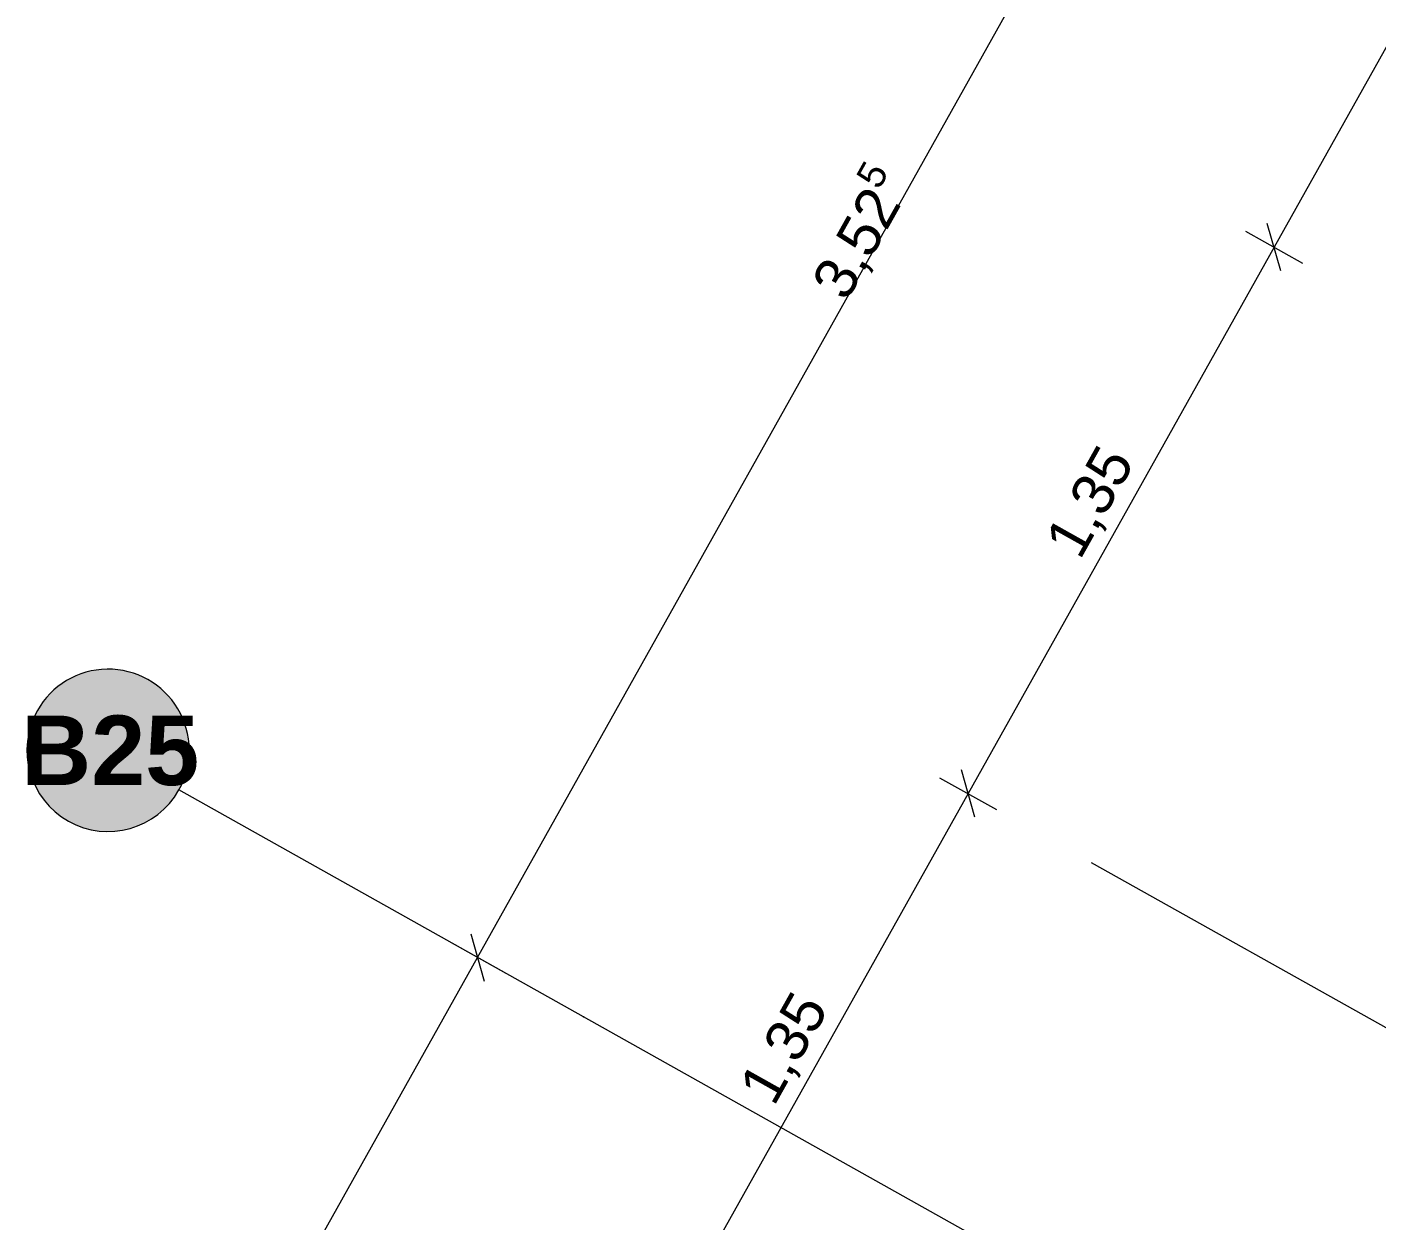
# Model space of a CAD drawing. Header units: metres. Extents: x -36 to 59, y 39 to 183.
# Drawn here: x -20.231 to -17.321, y 130.528 to 133.099 of the extents above; entities that cross this region are included whole.
import ezdxf

# ---------------------------------------------------------------- set-up
doc = ezdxf.new("R2010")
doc.units = ezdxf.units.M
doc.header["$MEASUREMENT"] = 0
for name, pattern in [('Achse', [0.0023, 0.0015, -0.0008]), ('Strichpunktlinie', [0.006703, 0.003528, -0.001764, 0, -0.001411]), ('Wipeout_Contour', [1, 0, -1])]:
    doc.linetypes.add(name, pattern=pattern)
for name, color, linetype in [('00  Raster', 7, 'Continuous'), ('00  Raster Ausbau', 7, 'Continuous'), ('00  Raster_Deckschraffur', 7, 'Continuous'), ('10  Fassade_Deckschraffur', 7, 'Continuous'), ('40  Bemaßung 1_ 50 AUSBAU', 7, 'Continuous'), ('40  Bemaßung 1_50 Achse', 7, 'Continuous'), ('Neubau_40  Bemaßung 1_50 Achse', 7, 'Continuous')]:
    doc.layers.add(name, color=color, linetype=linetype)
doc.styles.add('ERSTELLTER_STIL_1', font='')
doc.styles.add('ERSTELLTER_STIL_2', font='')
doc.styles.get('ERSTELLTER_STIL_1').set_extended_font_data('Arial')
doc.styles.get('ERSTELLTER_STIL_2').set_extended_font_data('Arial', bold=True)

msp = doc.modelspace()

# ---------------------------------------------------------------- hatches: boundary and pattern name
at = {"layer": '00  Raster_Deckschraffur', "linetype": 'Continuous', "lineweight": 0, "true_color": 0xffffff}
msp.add_hatch(color=7, dxfattribs=at).paths.add_polyline_path([(-20.2082, 131.6255, 1), (-19.9029, 131.4545, 1)])

# ---------------------------------------------------------------- linework, layer by layer
at = {"layer": '00  Raster', "color": 7, "linetype": 'Strichpunktlinie', "lineweight": 13, "ltscale": 1000}
for q in [(-19.9029, 131.4545), (-19.0305, 130.9657)]:
    msp.add_line((-19.0305, 130.9657), q, dxfattribs=at)
at = {"layer": '00  Raster', "color": 7, "linetype": 'Continuous', "lineweight": 13, "ltscale": 1000, "flags": 128}
msp.add_lwpolyline([(-20.2082, 131.6255, 1), (-19.9029, 131.4545, 1)], format="xyb", close=True, dxfattribs=at)
at = {"layer": '00  Raster', "color": 7, "linetype": 'Strichpunktlinie', "lineweight": 13, "ltscale": 1000}
msp.add_point((-19.0305, 130.9657), dxfattribs=at)
at = {"layer": 'Neubau_40  Bemaßung 1_50 Achse', "color": 7, "linetype": 'Continuous', "lineweight": 13, "ltscale": 1000}
for p, q in [((-19.1973, 131.0591), (-19.32, 131.1279)), ((-19.273, 131.1446), (-19.2443, 131.0425)), ((-20.1752, 129.4578), (-19.2587, 131.0935))]:
    msp.add_line(p, q, dxfattribs=at)

# ---------------------------------------------------------------- texts
at = {"layer": '00  Raster', "color": 7, "linetype": 'Continuous', "lineweight": 13, "insert": (-20.2434, 131.615), "char_height": 0.15, "attachment_point": 1, "style": 'ERSTELLTER_STIL_2'}
msp.add_mtext('\\A1;{\\pql;\\pt0;\\fArial|b1|i0|c0|p38;B25}', dxfattribs=at)

# ---------------------------------------------------------------- wipeouts: each hides what was drawn before it
at = {"color": 254, "linetype": 'Wipeout_Contour', "lineweight": 0, "ltscale": 578.896248}
msp.add_wipeout([(1.5068, 161.8649), (-18.3925, 126.3498), (-18.2219, 126.2542), (1.6769, 161.7686)], dxfattribs=at).dxf.layer = '10  Fassade_Deckschraffur'

# ---------------------------------------------------------------- next in the draw order: wipeouts: each hides what was drawn before it
at = {"color": 254, "linetype": 'Wipeout_Contour', "lineweight": 0, "ltscale": 579.75037}
msp.add_wipeout([(1.2236, 162.0253), (-18.6764, 126.5088), (-18.6188, 126.4766), (1.2811, 161.9927)], dxfattribs=at).dxf.layer = '10  Fassade_Deckschraffur'

# ---------------------------------------------------------------- next in the draw order: wipeouts: each hides what was drawn before it
at = {"color": 254, "linetype": 'Wipeout_Contour', "lineweight": 0, "ltscale": 579.478914}
msp.add_wipeout([(-18.4602, 126.3877), (1.4393, 161.9032), (1.2811, 161.9927), (-18.6188, 126.4766)], dxfattribs=at).dxf.layer = '10  Fassade_Deckschraffur'

# ---------------------------------------------------------------- next in the draw order: texts
at = {"layer": '40  Bemaßung 1_ 50 AUSBAU', "color": 7, "linetype": 'Continuous', "lineweight": 13, "insert": (-18.6053, 130.7621), "char_height": 0.09, "width": 0.239452, "attachment_point": 7, "rotation": 60.738, "style": 'ERSTELLTER_STIL_1'}
msp.add_mtext('\\A1;{\\pql;\\fArial|b0|i0|c0|p38;1,35}', dxfattribs=at)

# ---------------------------------------------------------------- next in the draw order: wipeouts: each hides what was drawn before it
at = {"color": 254, "linetype": 'Wipeout_Contour', "lineweight": 0, "ltscale": 579.276268}
msp.add_wipeout([(1.4393, 161.9032), (-18.4602, 126.3877), (-18.4575, 126.3862), (1.4419, 161.9017)], dxfattribs=at).dxf.layer = '10  Fassade_Deckschraffur'

# ---------------------------------------------------------------- next in the draw order: wipeouts: each hides what was drawn before it
at = {"color": 254, "linetype": 'Wipeout_Contour', "lineweight": 0, "ltscale": 579.199343}
msp.add_wipeout([(1.4446, 161.9001), (-18.4548, 126.3847), (-18.4016, 126.3549), (1.4977, 161.8701)], dxfattribs=at).dxf.layer = '10  Fassade_Deckschraffur'

# ---------------------------------------------------------------- next in the draw order: wipeouts: each hides what was drawn before it
at = {"color": 254, "linetype": 'Wipeout_Contour', "lineweight": 0, "ltscale": 579.127053}
msp.add_wipeout([(-18.3972, 126.3524), (1.5021, 161.8676), (1.4977, 161.8701), (-18.4016, 126.3549)], dxfattribs=at).dxf.layer = '10  Fassade_Deckschraffur'

# ---------------------------------------------------------------- next in the draw order: wipeouts: each hides what was drawn before it
at = {"color": 254, "linetype": 'Wipeout_Contour', "lineweight": 0, "ltscale": 579.115676}
msp.add_wipeout([(1.5021, 161.8676), (-18.3972, 126.3524), (-18.3925, 126.3498), (1.5068, 161.8649)], dxfattribs=at).dxf.layer = '10  Fassade_Deckschraffur'

# ---------------------------------------------------------------- next in the draw order: linework, layer by layer
at = {"layer": '00  Raster', "color": 7, "linetype": 'Strichpunktlinie', "lineweight": 13, "ltscale": 1000}
msp.add_line((0.6377, 119.9455), (-19.0305, 130.9657), dxfattribs=at)
at = {"layer": '00  Raster Ausbau', "color": 251, "linetype": 'Achse', "lineweight": 18, "ltscale": 1000, "true_color": 0x5f5f5f}
msp.add_line((-17.0626, 130.8087), (-17.935, 131.2975), dxfattribs=at)
at = {"layer": '40  Bemaßung 1_ 50 AUSBAU', "color": 7, "linetype": 'Continuous', "lineweight": 13, "ltscale": 1000}
for p, q in [((-16.8813, 133.8021), (-17.5412, 132.6244)), ((-17.5268, 132.5733), (-17.5556, 132.6754)), ((-17.6026, 132.6587), (-17.4799, 132.59)), ((-17.5412, 132.6244), (-18.2011, 131.4466)), ((-18.2624, 131.481), (-18.1398, 131.4123)), ((-18.1867, 131.3956), (-18.2155, 131.4977)), ((-18.2011, 131.4466), (-18.861, 130.2689))]:
    msp.add_line(p, q, dxfattribs=at)
at = {"layer": 'Neubau_40  Bemaßung 1_50 Achse', "color": 7, "linetype": 'Continuous', "lineweight": 13, "ltscale": 1000}
msp.add_line((-19.2587, 131.0935), (-17.5356, 134.1687), dxfattribs=at)

# ---------------------------------------------------------------- next in the draw order: texts
at = {"layer": '40  Bemaßung 1_ 50 AUSBAU', "color": 7, "linetype": 'Continuous', "lineweight": 13, "insert": (-17.9454, 131.9398), "char_height": 0.09, "width": 0.239452, "attachment_point": 7, "rotation": 60.738, "style": 'ERSTELLTER_STIL_1'}
msp.add_mtext('\\A1;{\\pql;\\fArial|b0|i0|c0|p38;1,35}', dxfattribs=at)
at = {"layer": '40  Bemaßung 1_50 Achse', "color": 7, "linetype": 'Continuous', "lineweight": 13, "insert": (-18.4402, 132.4922), "char_height": 0.09, "attachment_point": 7, "rotation": 60.738, "style": 'ERSTELLTER_STIL_1'}
msp.add_mtext('\\A1;{\\pql;\\fArial|b0|i0|c0|p38;3,52\\fArial|b0|i0|c0|p38;\\A1{\\H.66x;\\S5^  ;}}', dxfattribs=at)

doc.saveas('drawing.dxf')
